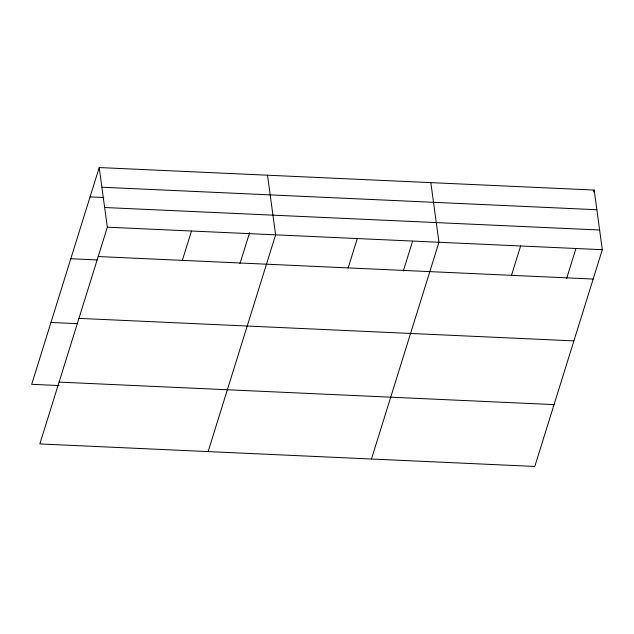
<?xml version="1.0" encoding="UTF-8"?>
<svg xmlns="http://www.w3.org/2000/svg" width="634" height="634" viewBox="0 0 634 634"><rect width="100%" height="100%" fill="white"/><g stroke="black" fill="none" stroke-linecap="round" stroke-linejoin="round"><path stroke-width="0.95" d="M99.213 167.55L107.336 227.186L39.831 443.943L534.787 466.45L602.3 249.693L594.169 190.057L99.213 167.55L31.7 384.307L59.097 385.551M182.338 260.36L191.484 231.014M239.969 263.586L249.606 232.662M208.111 451.598L275.624 234.842L267.5 175.198M348.153 267.905L357.291 238.558M403.311 271.011L412.647 241.023M371.453 459.024L438.966 242.267L430.835 182.624M511.487 275.33L520.633 245.984M566.645 278.437L575.981 248.449M593.598 191.888L594.169 190.057M101.892 187.228L596.856 209.735M90.068 196.897L103.77 197.523M104.658 207.508L599.621 230.015M107.336 227.186L602.3 249.693M98.199 256.54L593.162 279.047M70.81 258.743L97.224 259.94M78.933 318.379L573.897 340.886M50.966 322.46L77.38 323.657M59.089 382.104L554.053 404.611"/></g></svg>
